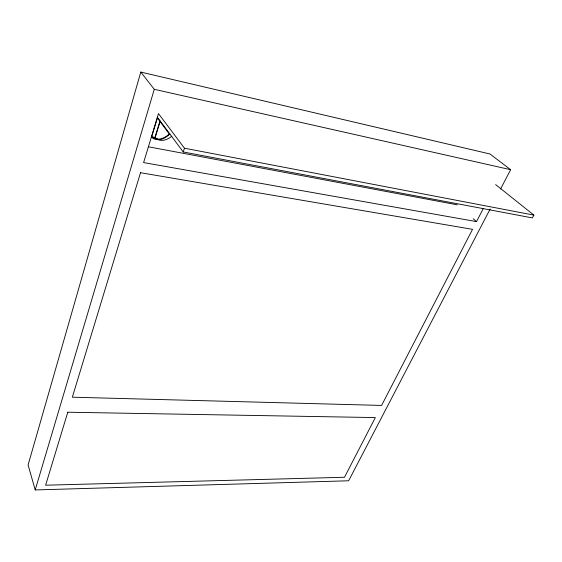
<?xml version="1.0" encoding="UTF-8"?>
<svg xmlns="http://www.w3.org/2000/svg" width="562" height="562" viewBox="0 0 562 562"><rect width="100%" height="100%" fill="white"/><g stroke="black" fill="none" stroke-linecap="round" stroke-linejoin="round"><path stroke-width="0.84" d="M500.559 189.036L510.633 169.696L489.973 153.981L140.802 72.062L28.1 464.957L35.209 489.938L348.644 480.777L490.183 208.966M35.209 489.938L154.276 89.316L140.802 72.062M151.677 136.777L157.395 117.957L169.274 133.96L168.179 134.929A73.713 27.313 -79.6 0 1 152.759 137.535L151.677 136.777L155.196 137.465L156.285 138.224A73.538 27.489 -79.5 0 0 157.655 138.933M154.845 137.852L159.664 122.087M155.196 137.465L160.191 121.139M495.642 184.596L533.9 215.12L532.369 217.908L183.233 151.972L184.462 148.206L158.477 113.608L143.605 162.573L476.527 221.618L483.292 208.516M148.326 146.759L457.342 204.849M184.462 148.206L533.9 215.12M154.276 89.316L510.633 169.696M473.253 218.751L476.527 221.618M157.388 117.205L183.233 151.972M169.879 134.002A74.317 27.538 -79.6 0 1 151.326 137.163M171.803 136.201A74.142 27.714 -79.5 0 1 158.983 140.001M67.791 412.22L45.62 485.21L344.499 477.264L375.325 417.58L67.791 412.22M140.528 172.71L72.35 397.193L381.598 405.434L472.544 229.338L140.528 172.71"/></g></svg>
